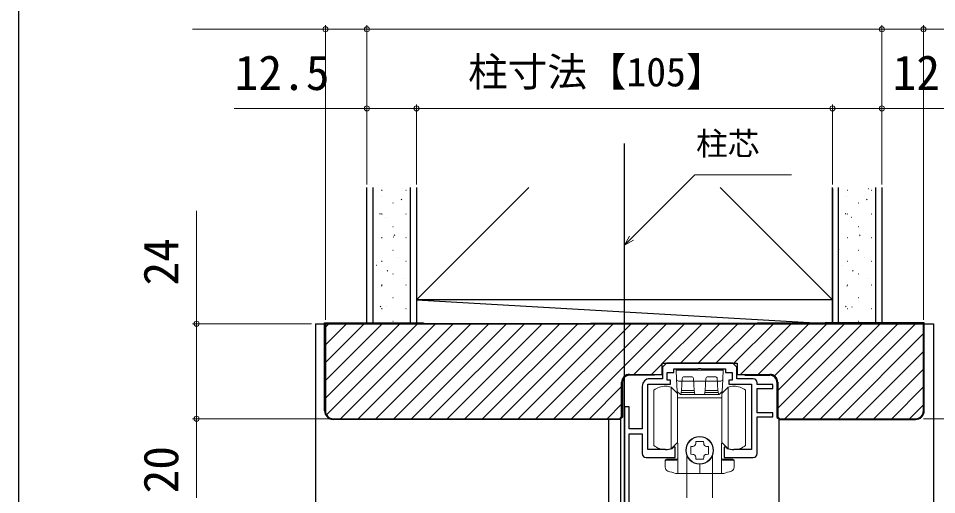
# Model space of a CAD drawing. Units: millimetres, scale not verified. Extents: x -525 to 525, y -783 to 779.
# Drawn here: x -525 to -293.2, y 479.1 to 599.4 of the extents above; entities that cross this region are included whole.
import ezdxf
from ezdxf.enums import TextEntityAlignment as Align

# ---------------------------------------------------------------- set-up
doc = ezdxf.new("R2010")
doc.units = ezdxf.units.MM
doc.header["$LTSCALE"] = 4
for name, color, linetype in [('0-3_YKK_11', 7, 'Continuous'), ('0-4_YKK_12', 2, 'Continuous'), ('0-8_YKK_ZWAK', 7, 'Continuous'), ('0-9_YSS_K', 3, 'Continuous'), ('0-A_YSS_KE', 3, 'Continuous')]:
    doc.layers.add(name, color=color, linetype=linetype)
doc.layers.add('0-5_YKK_13', color=4, linetype='Continuous', lineweight=18)
doc.layers.add('0-7_YKK_D', color=6, linetype='Continuous', lineweight=18)
doc.styles.add('ＭＳ ゴシック', font='')
doc.styles.get('ＭＳ ゴシック').set_extended_font_data('MS Gothic')

msp = doc.modelspace()

# ---------------------------------------------------------------- linework, layer by layer
at = {"layer": '0-3_YKK_11'}
msp.add_line((-372, 501.3), (-372, 471.9), dxfattribs=at)
for points in [[(-361.65, 490.5), (-366.1, 490.5), (-366.1, 507), (-360.4, 507), (-360.4, 508), (-361.2, 508), (-361.2, 510), (-359.5, 510), (-359.5, 510.9), (-353.458, 510.9), (-353.275, 511.02), (-352.725, 511.02), (-352.542, 510.9), (-346.5, 510.9), (-346.5, 510), (-344.8, 510), (-344.8, 508), (-345.6, 508), (-345.6, 507), (-339.9, 507), (-339.9, 490.5), (-344.35, 490.5)], [(-339.5, 508.4), (-343.6, 508.4), (-343.6, 511.3), (-344.6, 512.3), (-361.4, 512.3), (-362.4, 511.3), (-362.4, 508.4), (-365.6, 508.4)], [(-367.5, 506.5), (-367.5, 495.7), (-370.8, 495.7), (-370.8, 501.3), (-372, 501.3)], [(-338.5, 489.5), (-338.5, 498.8), (-334.5, 498.8), (-334.5, 499.8), (-338.5, 499.8), (-338.5, 505.9), (-334.5, 505.9), (-334.5, 506.9), (-338.5, 506.9), (-338.5, 507.4)], [(-370.8, 471.9), (-370.8, 494.5), (-367.5, 494.5), (-367.5, 489.5)], [(-366.5, 488.5), (-359.2, 488.5), (-359.2, 491.134), (-359.447, 491.236), (-359.845, 490.838), (-359.965, 490.764)], [(-346.035, 490.764), (-346.155, 490.838), (-346.508, 491.191), (-346.8, 491.07), (-346.8, 488.5), (-339.5, 488.5)]]:
    msp.add_lwpolyline(points, dxfattribs=at)
for centre, radius, start, end in [((-365.6, 506.5), 1.9, 90, 180), ((-339.5, 507.4), 1, 0, 90), ((-366.5, 489.5), 1, 180, 270), ((-361.65, 496), 5.5, 270, 287.8376), ((-344.35, 496), 5.5, 252.1624, 270), ((-339.5, 489.5), 1, 270, 0)]:
    msp.add_arc(centre, radius, start, end, dxfattribs=at)
at = {"layer": '0-4_YKK_12'}
for p, q in [((-372, 205.07), (-372, 567.849)), ((-450, 522.3), (-294, 522.3)), ((-450, 522.3), (-450, 352.802)), ((-294, 522.3), (-294, 222.3)), ((-376, 498.1), (-376, 352.802)), ((-373, 498.217), (-373, 466.604)), ((-333, 498.1), (-333, 466.604))]:
    msp.add_line(p, q, dxfattribs=at)
at = {"layer": '0-5_YKK_13'}
for p, q in [((-358.9, 510.6), (-358.6, 510.9)), ((-358.9, 510.6), (-358.82, 508.3)), ((-353, 510.9), (-358.6, 510.9)), ((-356.25, 510.9), (-349.75, 510.9)), ((-354.4, 510.9), (-351.6, 510.9)), ((-347.4, 510.9), (-353, 510.9)), ((-347.4, 510.9), (-347.1, 510.6)), ((-358.82, 508.3), (-358.711, 505.2)), ((-353, 507.8), (-358.319, 507.8)), ((-357.421, 508.422), (-357.6, 505.4)), ((-355.078, 508.9), (-356.922, 508.9)), ((-354.4, 505.4), (-354.579, 508.422)), ((-347.681, 507.8), (-353, 507.8)), ((-351.421, 508.422), (-351.6, 505.4)), ((-349.078, 508.9), (-350.922, 508.9)), ((-348.4, 505.4), (-348.579, 508.422)), ((-347.289, 505.2), (-347.18, 508.3)), ((-364.6, 505.5), (-364.6, 498.5)), ((-360.2, 506.3), (-358.6, 504.7)), ((-360.2, 506.3), (-360.2, 490.7)), ((-351.6, 505.4), (-351.8, 504.4)), ((-348.4, 505.4), (-351.6, 505.4)), ((-348.2, 504.4), (-348.4, 505.4)), ((-347.4, 504.7), (-345.8, 506.3)), ((-345.8, 490.7), (-345.8, 506.3)), ((-341.4, 498.5), (-341.4, 505.5)), ((-357.883, 504.4), (-358.711, 505.2)), ((-358.6, 492.3), (-358.6, 504.7)), ((-353, 503.55), (-358.6, 503.55)), ((-354.3, 504.9), (-357.7, 504.9)), ((-353, 504.4), (-351.791, 504.4)), ((-347.4, 503.55), (-353, 503.55)), ((-351.791, 504.4), (-348.117, 504.4)), ((-348.3, 504.9), (-351.7, 504.9)), ((-347.289, 505.2), (-348.117, 504.4)), ((-347.4, 504.7), (-347.4, 492.3)), ((-364.6, 498.5), (-364.6, 491.5)), ((-341.4, 491.5), (-341.4, 498.5)), ((-358.6, 492.3), (-360.2, 490.7)), ((-354.008, 492.046), (-353.97, 492.55)), ((-345.8, 490.7), (-347.4, 492.3)), ((-361.7, 486.019), (-361.7, 487.8)), ((-358.8, 488.1), (-361.4, 488.1)), ((-358.8, 487.8), (-361.4, 487.8)), ((-356.25, 478.3), (-356.25, 489.001)), ((-349.75, 478.3), (-349.75, 489.001)), ((-344.6, 488.1), (-347.2, 488.1)), ((-344.6, 487.8), (-347.2, 487.8)), ((-344.3, 487.8), (-344.3, 486.019)), ((-353, 486.8), (-353, 484.5)), ((-353, 484.5), (-353, 486.8)), ((-353, 484.5), (-359.078, 484.5)), ((-346.922, 484.5), (-353, 484.5))]:
    msp.add_line(p, q, dxfattribs=at)
for points in [[(-347.18, 508.3), (-347.1, 510.6), (-358.9, 510.6)], [(-354.2, 504.4), (-354.4, 505.4), (-357.6, 505.4), (-357.8, 504.4)], [(-357.883, 504.4), (-354.209, 504.4), (-353, 504.4)], [(-358.5, 484.5), (-358.5, 492.1), (-358.8, 492.1)], [(-353.97, 492.55), (-352.03, 492.55), (-351.992, 492.046)], [(-347.2, 492.1), (-347.5, 492.1), (-347.5, 484.5)], [(-354.745, 489.292), (-355.25, 489.33), (-355.25, 491.27), (-354.745, 491.309)], [(-351.255, 491.309), (-350.75, 491.27), (-350.75, 489.33), (-351.255, 489.292)], [(-351.992, 488.555), (-352.03, 488.05), (-353.97, 488.05), (-354.008, 488.555)]]:
    msp.add_lwpolyline(points, dxfattribs=at)
msp.add_circle((-353, 490.3), 3.4, dxfattribs=at)
for centre, radius, start, end in [((-358.319, 508.3), 0.5, 182, 270), ((-356.922, 508.4), 0.5, 90, 177.4552), ((-355.078, 508.4), 0.5, 2.5448, 90), ((-350.922, 508.4), 0.5, 90, 177.4552), ((-349.078, 508.4), 0.5, 2.5448, 90), ((-347.681, 508.3), 0.5, 270, 358), ((-361.6, 501.5), 5, 90, 126.8699), ((-361.6, 501.5), 5, 73.7398, 90), ((-344.4, 501.5), 5, 90, 106.2602), ((-344.4, 501.5), 5, 53.1301, 90), ((-353, 490.3), 3.5, 90, 270), ((-353, 490.3), 3.5, 270, 90), ((-361.6, 495.5), 5, 233.1301, 270), ((-354.806, 492.106), 0.8, 274.33284, 355.66716), ((-351.194, 492.106), 0.8, 184.33284, 265.66716), ((-344.4, 495.5), 5, 270, 306.8699), ((-361.6, 495.5), 5, 270, 286.2602), ((-354.806, 488.495), 0.8, 4.33284, 85.66716), ((-351.194, 488.495), 0.8, 94.33284, 175.66716), ((-344.4, 495.5), 5, 253.7398, 270), ((-361.4, 487.8), 0.3, 90, 180), ((-361.4, 487.5), 0.3, 90, 180), ((-358.8, 488.4), 0.3, 270, 0), ((-358.8, 488.1), 0.3, 270, 0), ((-347.2, 488.4), 0.3, 180, 270), ((-347.2, 488.1), 0.3, 180, 270), ((-344.6, 487.8), 0.3, 0, 90), ((-344.6, 487.5), 0.3, 0, 90), ((-360.7, 486.019), 1, 180, 251.28667), ((-353, 508.75), 25, 251.28667, 255.93013), ((-353, 508.75), 25, 284.06987, 288.71333), ((-345.3, 486.019), 1, 288.71333, 0)]:
    msp.add_arc(centre, radius, start, end, dxfattribs=at)
at = {"layer": '0-7_YKK_D'}
for p, q in [((-447.5, 523.3), (-447.5, 597.671)), ((-437, 557.478), (-437, 597.671)), ((-307, 596.671), (-437, 596.671)), ((-307, 557.478), (-307, 597.671)), ((-296.5, 523.3), (-296.5, 597.671)), ((-437, 557.671), (-437, 577.671)), ((-424.5, 557.671), (-424.5, 577.671)), ((-424.5, 557.478), (-424.5, 577.671)), ((-319.5, 557.671), (-319.5, 577.671)), ((-319.5, 557.478), (-319.5, 577.671)), ((-307, 557.671), (-307, 577.671)), ((-319.5, 576.671), (-424.5, 576.671)), ((-451, 522.3), (-481, 522.3)), ((-446.5, 498.3), (-481, 498.3)), ((-453, 498.3), (-481, 498.3)), ((-480, 498.3), (-480, 478.3)), ((-296.5, 498.3), (-253, 498.3))]:
    msp.add_line(p, q, dxfattribs=at)
for points in [[(-437, 596.671), (-447.5, 596.671), (-481.05, 596.671)], [(-307, 596.671), (-296.5, 596.671), (-262.95, 596.671)], [(-424.5, 576.671), (-437, 576.671), (-470.55, 576.671)], [(-319.5, 576.671), (-307, 576.671), (-273.45, 576.671)], [(-372, 542.099), (-370.197, 543.902), (-354.235, 559.863), (-329.843, 559.863)], [(-480, 498.3), (-480, 522.3), (-480, 550.839)], [(-369.714, 543.419), (-372, 542.099), (-370.68, 544.385)]]:
    msp.add_lwpolyline(points, dxfattribs=at)
for centre in [(-447.5, 596.671), (-437, 596.671), (-437, 596.671), (-307, 596.671), (-307, 596.671), (-296.5, 596.671), (-437, 576.671), (-424.5, 576.671), (-424.5, 576.671), (-319.5, 576.671), (-319.5, 576.671), (-307, 576.671), (-480, 522.3), (-480, 498.3), (-480, 498.3)]:
    msp.add_circle(centre, 0.637, dxfattribs=at)
at = {"layer": '0-8_YKK_ZWAK'}
msp.add_line((-525, 746.7), (-525, -783.3), dxfattribs=at)
at = {"layer": '0-9_YSS_K'}
for p, q in [((-437, 522.3), (-437, 556.671)), ((-435.5, 556.671), (-435.5, 522.3)), ((-427.931, 556.431), (-427.912, 556.437)), ((-426, 522.3), (-426, 556.671)), ((-424.5, 556.671), (-424.5, 522.3)), ((-424.5, 528.3), (-396.129, 556.671)), ((-319.5, 528.3), (-347.871, 556.671)), ((-319.5, 522.3), (-319.5, 556.671)), ((-318, 556.671), (-318, 522.3)), ((-310.431, 556.431), (-310.412, 556.437)), ((-308.5, 522.3), (-308.5, 556.671)), ((-307, 556.671), (-307, 522.3)), ((-433.417, 554.488), (-433.399, 554.494)), ((-433.29, 556.061), (-433.19, 556.061)), ((-427.21, 556.061), (-427.11, 556.061)), ((-315.917, 554.488), (-315.899, 554.494)), ((-315.79, 556.061), (-315.69, 556.061)), ((-309.71, 556.061), (-309.61, 556.061)), ((-430.44, 552.831), (-430.34, 552.831)), ((-428.346, 553.615), (-428.179, 553.725)), ((-312.94, 552.831), (-312.84, 552.831)), ((-310.846, 553.615), (-310.679, 553.725)), ((-433.725, 550.055), (-433.558, 550.165)), ((-433.29, 550.081), (-433.19, 550.081)), ((-427.21, 550.081), (-427.11, 550.081)), ((-316.225, 550.055), (-316.058, 550.165)), ((-315.79, 550.081), (-315.69, 550.081)), ((-309.71, 550.081), (-309.61, 550.081)), ((-432.22, 549.23), (-432.201, 549.237)), ((-314.72, 549.23), (-314.701, 549.237)), ((-430.44, 546.851), (-430.34, 546.851)), ((-312.94, 546.851), (-312.84, 546.851)), ((-433.29, 544.101), (-433.19, 544.101)), ((-430.268, 544.239), (-430.249, 544.246)), ((-430.115, 544.608), (-429.948, 544.719)), ((-427.21, 544.101), (-427.11, 544.101)), ((-315.79, 544.101), (-315.69, 544.101)), ((-312.768, 544.239), (-312.749, 544.246)), ((-312.615, 544.608), (-312.448, 544.719)), ((-309.71, 544.101), (-309.61, 544.101)), ((-435.494, 541.048), (-435.327, 541.159)), ((-430.44, 540.871), (-430.34, 540.871)), ((-317.994, 541.048), (-317.827, 541.159)), ((-312.94, 540.871), (-312.84, 540.871)), ((-433.29, 538.121), (-433.19, 538.121)), ((-428.976, 539.015), (-428.957, 539.022)), ((-427.21, 538.121), (-427.11, 538.121)), ((-315.79, 538.121), (-315.69, 538.121)), ((-311.476, 539.015), (-311.457, 539.022)), ((-309.71, 538.121), (-309.61, 538.121)), ((-434.556, 537.039), (-434.537, 537.045)), ((-431.884, 535.602), (-431.717, 535.712)), ((-317.056, 537.039), (-317.037, 537.045)), ((-314.384, 535.602), (-314.217, 535.712)), ((-430.44, 534.891), (-430.34, 534.891)), ((-427.778, 533.757), (-427.759, 533.764)), ((-312.94, 534.891), (-312.84, 534.891)), ((-310.278, 533.757), (-310.259, 533.764)), ((-433.29, 532.141), (-433.19, 532.141)), ((-433.264, 531.814), (-433.245, 531.821)), ((-427.21, 532.141), (-427.11, 532.141)), ((-315.79, 532.141), (-315.69, 532.141)), ((-315.764, 531.814), (-315.745, 531.821)), ((-309.71, 532.141), (-309.61, 532.141)), ((-430.44, 528.911), (-430.34, 528.911)), ((-312.94, 528.911), (-312.84, 528.911)), ((-433.653, 526.595), (-433.486, 526.706)), ((-432.066, 526.557), (-432.047, 526.563)), ((-319.5, 528.3), (-424.5, 528.3)), ((-316.153, 526.595), (-315.986, 526.706)), ((-314.566, 526.557), (-314.547, 526.563)), ((-433.29, 526.161), (-433.19, 526.161)), ((-427.21, 526.161), (-427.11, 526.161)), ((-315.79, 526.161), (-315.69, 526.161)), ((-309.71, 526.161), (-309.61, 526.161)), ((-447.5, 521.456), (-446.656, 522.3)), ((-447.5, 516.965), (-442.165, 522.3)), ((-447.5, 512.475), (-437.675, 522.3)), ((-447.5, 507.985), (-433.185, 522.3)), ((-447.5, 503.495), (-428.695, 522.3)), ((-447.222, 499.283), (-424.205, 522.3)), ((-443.715, 498.3), (-419.715, 522.3)), ((-439.225, 498.3), (-415.225, 522.3)), ((-424.5, 522.3), (-437, 522.3)), ((-437, 522.3), (-424.5, 522.3)), ((-434.735, 498.3), (-410.735, 522.3)), ((-430.44, 522.931), (-430.34, 522.931)), ((-430.244, 498.3), (-406.244, 522.3)), ((-425.754, 498.3), (-401.754, 522.3)), ((-421.264, 498.3), (-397.264, 522.3)), ((-416.774, 498.3), (-392.774, 522.3)), ((-412.284, 498.3), (-388.284, 522.3)), ((-407.794, 498.3), (-383.794, 522.3)), ((-403.304, 498.3), (-379.304, 522.3)), ((-398.814, 498.3), (-374.814, 522.3)), ((-394.323, 498.3), (-370.323, 522.3)), ((-389.833, 498.3), (-365.833, 522.3)), ((-385.343, 498.3), (-361.343, 522.3)), ((-369.653, 509.5), (-356.853, 522.3)), ((-362.363, 512.3), (-352.363, 522.3)), ((-357.873, 512.3), (-347.873, 522.3)), ((-353.383, 512.3), (-343.383, 522.3)), ((-348.893, 512.3), (-338.893, 522.3)), ((-344.402, 512.3), (-334.402, 522.3)), ((-342.712, 509.5), (-329.912, 522.3)), ((-338.222, 509.5), (-325.422, 522.3)), ((-334.118, 509.114), (-320.932, 522.3)), ((-333.3, 505.442), (-316.442, 522.3)), ((-333.3, 500.952), (-311.952, 522.3)), ((-331.462, 498.3), (-307.462, 522.3)), ((-326.972, 498.3), (-302.972, 522.3)), ((-322.481, 498.3), (-298.481, 522.3)), ((-319.5, 522.3), (-307, 522.3)), ((-312.94, 522.931), (-312.84, 522.931)), ((-317.991, 498.3), (-296.5, 519.791)), ((-313.501, 498.3), (-296.5, 515.301)), ((-365.163, 509.5), (-362.5, 512.163)), ((-309.011, 498.3), (-296.5, 510.811)), ((-380.853, 498.3), (-372.7, 506.453)), ((-304.521, 498.3), (-296.5, 506.321)), ((-376.363, 498.3), (-372.7, 501.963)), ((-300.031, 498.3), (-296.5, 501.831))]:
    msp.add_line(p, q, dxfattribs=at)
for points in [[(-424.5, 556.478), (-424.5, 532.3), (-424.5, 522.3)], [(-319.5, 556.478), (-319.5, 532.3), (-319.5, 522.3)], [(-319.5, 528.3), (-424.5, 528.3), (-319.5, 522.3)], [(-424.5, 522.3), (-319.5, 522.3), (-307, 522.3)]]:
    msp.add_lwpolyline(points, dxfattribs=at)
at = {"layer": '0-A_YSS_KE'}
for p, q in [((-422.7, 522.5), (-422.7, 522.3)), ((-296.3, 522.5), (-422.7, 522.3)), ((-321.3, 522.5), (-321.3, 522.3)), ((-296.3, 522.5), (-321.3, 522.5)), ((-296.5, 500.3), (-296.5, 522.3)), ((-296.3, 500.3), (-296.3, 522.5)), ((-364.4, 509.3), (-370.7, 509.3)), ((-364.4, 509.5), (-364.4, 509.3)), ((-341.6, 509.5), (-341.6, 509.3)), ((-341.6, 509.3), (-335.3, 509.3)), ((-373.117, 498.1), (-445.5, 498.1))]:
    msp.add_line(p, q, dxfattribs=at)
for points in [[(-447.7, 500.3), (-447.7, 522.5), (-422.7, 522.5)], [(-296.5, 522.3), (-447.5, 522.3), (-447.5, 500.3)], [(-370.7, 509.5), (-362.5, 509.5), (-362.5, 512.3), (-343.5, 512.3), (-343.5, 509.5), (-335.3, 509.5)], [(-445.5, 498.3), (-373.2, 498.3), (-372.7, 498.8), (-372.7, 507.5)], [(-372.5, 507.5), (-372.5, 498.717), (-373.117, 498.1)], [(-333.5, 507.5), (-333.5, 498.717), (-332.883, 498.1), (-298.5, 498.1)], [(-333.3, 507.5), (-333.3, 498.8), (-332.8, 498.3), (-298.5, 498.3)]]:
    msp.add_lwpolyline(points, dxfattribs=at)
for centre, radius, start, end in [((-370.7, 507.5), 2, 90.00001, 179.99999), ((-370.7, 507.5), 1.8, 90.00001, 179.99999), ((-335.3, 507.5), 2, 0.00001, 89.99999), ((-335.3, 507.5), 1.8, 0.00001, 89.99999), ((-445.5, 500.3), 2.2, 180.00001, 269.99999), ((-445.5, 500.3), 2, 180.00001, 269.99999), ((-298.5, 500.3), 2.2, 270.00001, 359.99999), ((-298.5, 500.3), 2, 270.00001, 359.99999)]:
    msp.add_arc(centre, radius, start, end, dxfattribs=at)

# ---------------------------------------------------------------- texts
at = {"layer": '0-7_YKK_D', "style": 'ＭＳ ゴシック'}
for s, height, p in [('12.5', 8.798, (-470.391, 578.671)), ('柱寸法【105】', 7.331, (-411.46, 580.034)), ('12.5', 8.798, (-304.291, 578.671)), ('柱芯', 5.865, (-353.906, 563.072))]:
    msp.add_text(s, height=height, dxfattribs=at).set_placement(p, align=Align.BOTTOM_LEFT)
for s, p in [('24', (-482, 531.93)), ('20', (-482, 479.436))]:
    msp.add_text(s, height=8.798, rotation=90, dxfattribs=at).set_placement(p, align=Align.BOTTOM_LEFT)

doc.saveas('drawing.dxf')
